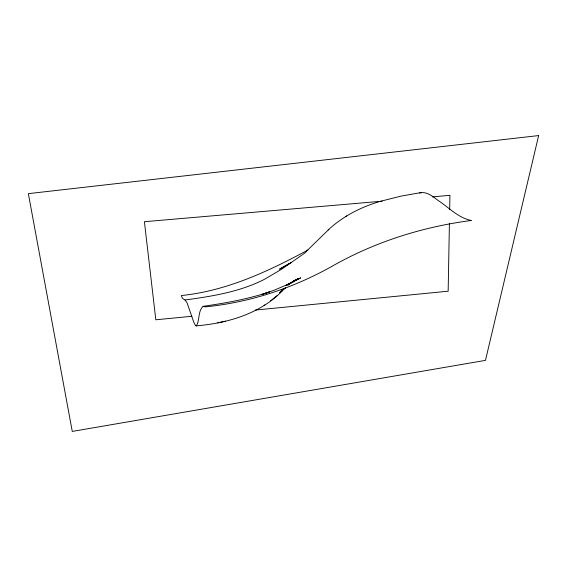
<?xml version="1.0" encoding="UTF-8"?>
<svg xmlns="http://www.w3.org/2000/svg" width="567" height="567" viewBox="0 0 567 567"><rect width="100%" height="100%" fill="white"/><g stroke="black" fill="none" stroke-linecap="round" stroke-linejoin="round"><path stroke-width="0.85" d="M449.404 223.483L448.157 291.211L255.32 310.064M449.666 209.414L449.929 195.339L432.316 196.862M328.881 229.359L306.123 251.557M196.026 325.897C227.544 323.204 260.019 313.898 282.671 290.587M328.165 229.982C342.468 216.665 360.165 207.402 378.806 201.817M285.371 287.859L279.602 292.728L285.676 287.689M270.714 300.808L277.284 295.457M281.175 290.602L283.975 288.497M291.679 282.713L295.917 279.715L288.752 284.258M291.75 282.657L295.917 279.715M301.828 255.15L281.523 269.268L264.824 279.113A137.349 136.434 -52.3 0 1 261.252 280.899C237.41 292.288 210.952 296.477 184.998 299.986M302.502 254.668L305.854 252.272M264.094 305.436L264.817 304.933M287.951 285.038L289.411 284.06M287.93 285.052L289.383 284.081M345.707 216.615L346.749 215.928M288.801 284.329L298.207 278.553L285.626 285.655L300.708 277.851L287.76 284.414L274.144 290.219L261.536 294.613M291.573 262.301L279.51 269.169L289.857 263.308M307.987 250.004C268.283 271.366 226.779 290.914 181.32 295.549L182.418 298.362L185.232 300.184L187.138 303.054L193.779 322.205L195.445 325.437L196.395 325.869C199.945 320.015 197.805 311.283 203.036 306.336L205.048 306.896C250.579 302.445 294.507 287.653 334.197 265.065C376.502 241.365 423.358 226.722 471.368 220.471C459.277 218.189 450.205 208.932 440.488 202.072C434.308 198.152 427.646 190.753 419.623 193.028M261.536 294.62L269.431 291.977C247.914 299.071 225.546 303.161 203.149 306.3M380.471 201.299L401.067 196.118L421.331 192.525M217.622 322.836L225.581 321.177M191.915 316.266L155.819 319.795L144.408 221.711L382.13 201.193M538.65 135.577L485.472 360.371L72.264 431.423L28.35 193.645L538.65 135.577"/></g></svg>
